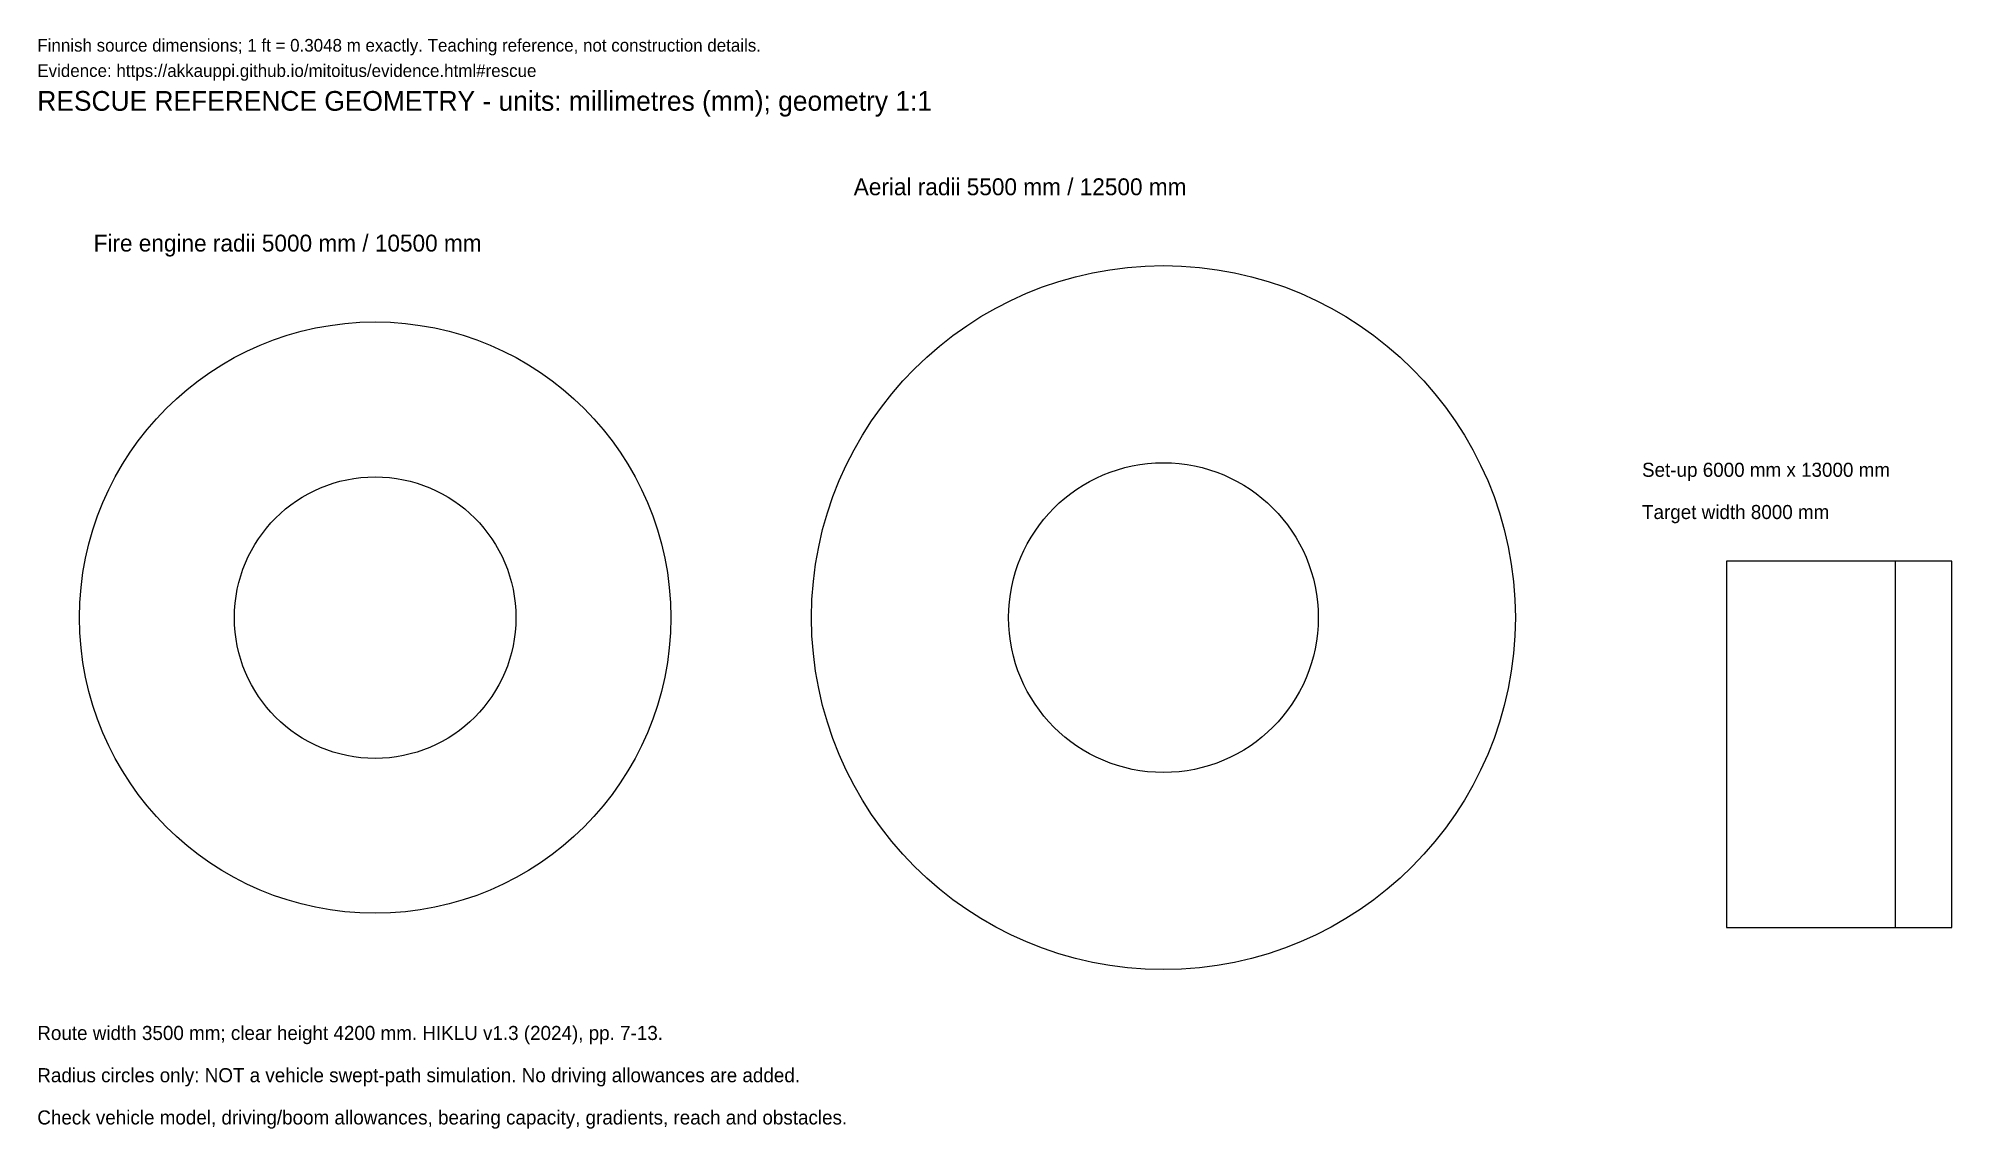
# Model space of a CAD drawing. Header units: millimetres. Extents: x 34 to 68000, y -3151 to 35574.
import ezdxf

# ---------------------------------------------------------------- set-up
doc = ezdxf.new("R2010")
doc.units = ezdxf.units.MM
for name, color, linetype in [('ANNOTATION', 7, 'Continuous'), ('REFERENCE', 7, 'Continuous'), ('TARGET', 8, 'Continuous')]:
    doc.layers.add(name, color=color, linetype=linetype)

msp = doc.modelspace()

# ---------------------------------------------------------------- linework, layer by layer
at = {"layer": 'REFERENCE'}
for p, q in [((66000, 17000), (60000, 17000)), ((60000, 17000), (60000, 4000)), ((66000, 4000), (66000, 17000)), ((60000, 4000), (66000, 4000))]:
    msp.add_line(p, q, dxfattribs=at)
for centre, radius in [((40000, 15000), 12500), ((12000, 15000), 10500), ((40000, 15000), 5500), ((12000, 15000), 5000)]:
    msp.add_circle(centre, radius, dxfattribs=at)
at = {"layer": 'TARGET'}
for p, q in [((68000, 17000), (60000, 17000)), ((60000, 17000), (60000, 4000)), ((68000, 4000), (68000, 17000)), ((60000, 4000), (68000, 4000))]:
    msp.add_line(p, q, dxfattribs=at)

# ---------------------------------------------------------------- texts
at = {"layer": 'ANNOTATION'}
for s, height, p in [('Finnish source dimensions; 1 ft = 0.3048 m exactly. Teaching reference, not construction details.', 450, (0, 35100)), ('Evidence: https://akkauppi.github.io/mitoitus/evidence.html#rescue', 450, (0, 34200)), ('RESCUE REFERENCE GEOMETRY - units: millimetres (mm); geometry 1:1', 700, (0, 33000)), ('Aerial radii 5500 mm / 12500 mm', 600, (29000, 30000)), ('Fire engine radii 5000 mm / 10500 mm', 600, (2000, 28000)), ('Set-up 6000 mm x 13000 mm', 500, (57000, 20000)), ('Target width 8000 mm', 500, (57000, 18500)), ('Route width 3500 mm; clear height 4200 mm. HIKLU v1.3 (2024), pp. 7-13.', 500, (0, 0)), ('Radius circles only: NOT a vehicle swept-path simulation. No driving allowances are added.', 500, (0, -1500)), ('Check vehicle model, driving/boom allowances, bearing capacity, gradients, reach and obstacles.', 500, (0, -3000))]:
    msp.add_text(s, height=height, dxfattribs=at).set_placement(p)

doc.saveas('drawing.dxf')
